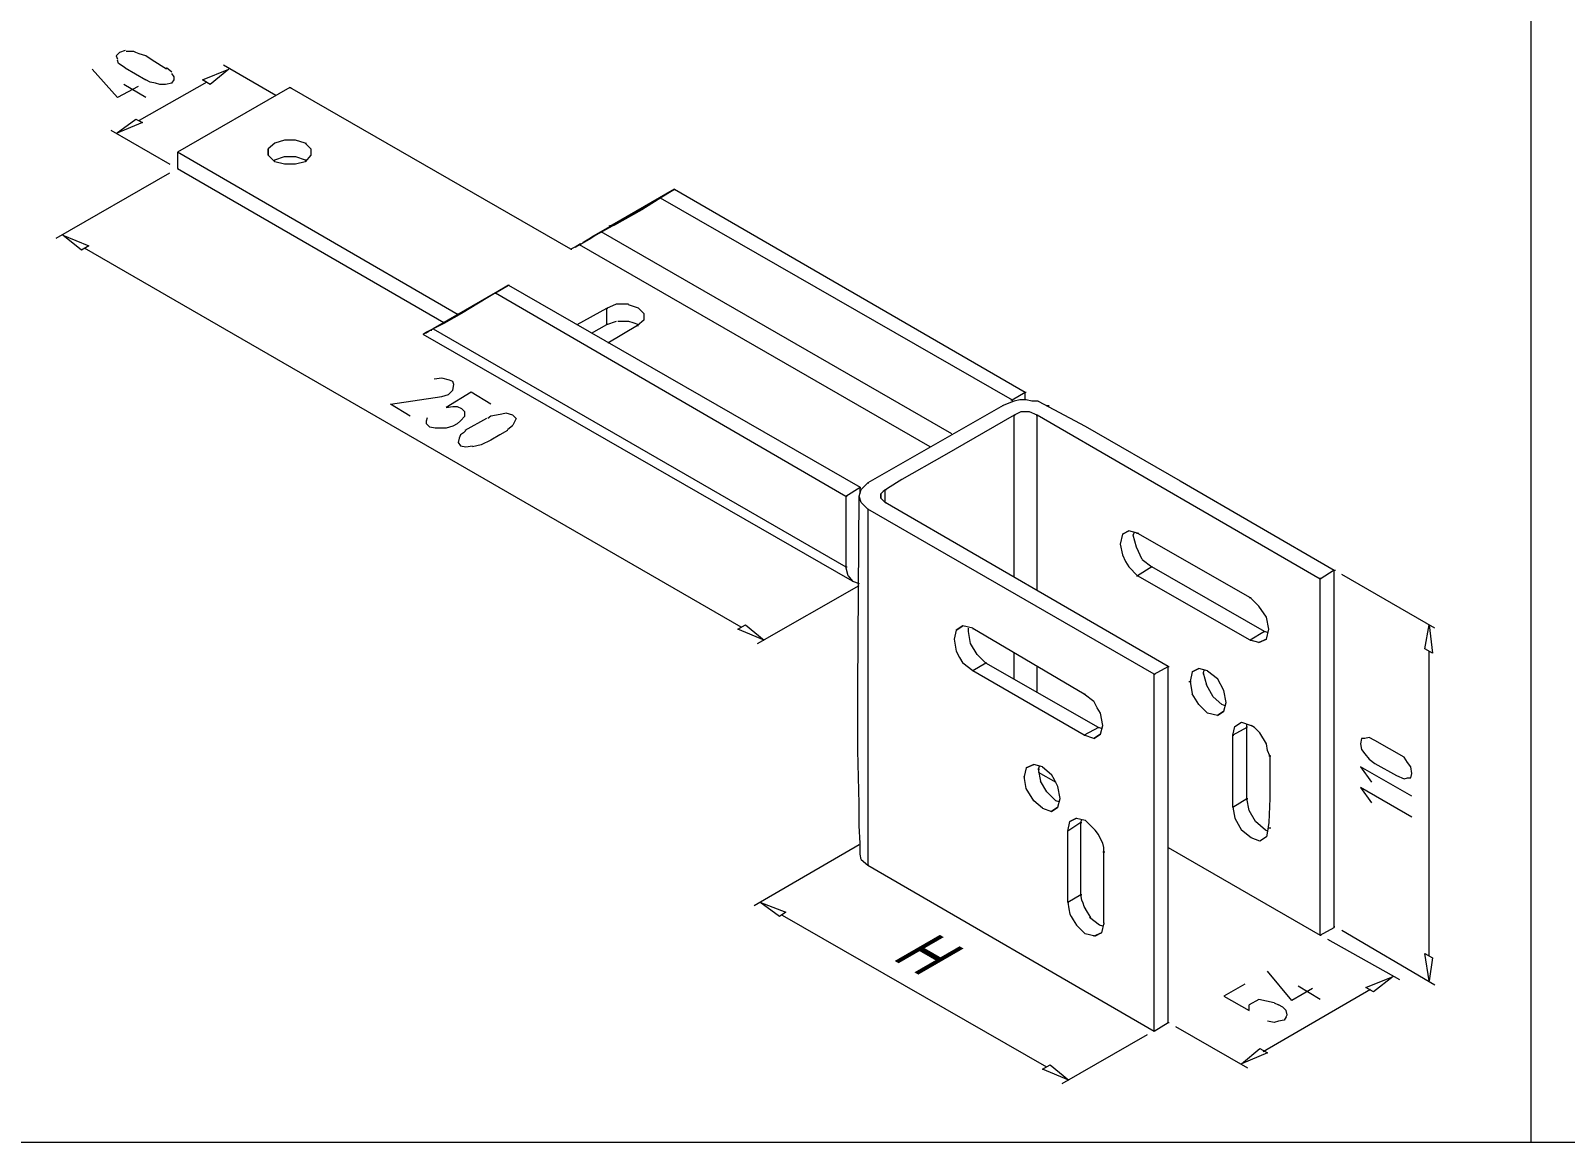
# Model space of a CAD drawing. Extents: x -37 to 4620, y -49 to 348.
# Drawn here: x 2997.7 to 3062.4, y 141.3 to 188.2 of the extents above; entities that cross this region are included whole.
import ezdxf

# ---------------------------------------------------------------- set-up
doc = ezdxf.new("R2010")
doc.units = 0
doc.header["$LTSCALE"] = 5
doc.layers.get('0').update_dxf_attribs({"linetype": 'CONTINUOUS', "lineweight": 30})
for name, color, linetype, lineweight in [('4', 160, 'CONTINUOUS', 18), ('Dimentions', 5, 'CONTINUOUS', 15), ('Рамки', 1, 'CONTINUOUS', 15)]:
    doc.layers.add(name, color=color, linetype=linetype, lineweight=lineweight)
doc.styles.add('15', font='russ.shx', dxfattribs={"width": 0.7, "height": 15})

msp = doc.modelspace()

# ---------------------------------------------------------------- linework, layer by layer
at = {"color": 7, "lineweight": 18}
for p, q in [((3008.601, 185.801, 0.008), (3003.853, 183.081, 0.008)), ((3020.449, 178.978, 0.008), (3008.601, 185.801, 0.008)), ((3008.601, 185.801, 0.008), (3008.647, 185.801, 0.008)), ((3007.956, 183.45, 0.008), (3007.679, 183.219, 0.008)), ((3008.371, 183.588, 0.008), (3007.956, 183.45, 0.008)), ((3008.832, 183.588, 0.008), (3008.371, 183.588, 0.008)), ((3009.246, 183.45, 0.008), (3008.832, 183.588, 0.008)), ((3009.477, 183.219, 0.008), (3009.246, 183.45, 0.008)), ((3009.246, 183.45, 0.008), (3009.293, 183.45, 0.008)), ((3003.853, 183.081, 0.008), (3003.853, 182.39, 0.008)), ((3015.701, 176.212, 0.008), (3003.853, 183.081, 0.008)), ((3003.853, 183.081, 0.008), (3003.853, 183.035, 0.008)), ((3007.679, 182.943, 0.008), (3007.679, 183.219, 0.008)), ((3007.679, 183.219, 0.008), (3007.679, 182.943, 0.008)), ((3007.679, 182.943, 0.008), (3007.956, 182.666, 0.008)), ((3007.91, 182.712, 0.008), (3007.956, 182.758, 0.008)), ((3007.956, 182.758, 0.008), (3008.371, 182.897, 0.008)), ((3008.371, 182.574, 0.008), (3007.956, 182.666, 0.008)), ((3008.371, 182.897, 0.008), (3008.832, 182.897, 0.008)), ((3008.832, 182.897, 0.008), (3009.246, 182.758, 0.008)), ((3009.246, 182.666, 0.008), (3008.832, 182.574, 0.008)), ((3009.477, 182.943, 0.008), (3009.246, 182.666, 0.008)), ((3009.246, 182.758, 0.008), (3009.293, 182.712, 0.008)), ((3009.246, 182.758, 0.008), (3009.293, 182.758, 0.008)), ((3009.477, 183.219, 0.008), (3009.477, 182.943, 0.008)), ((3009.477, 183.219, 0.008), (3009.477, 182.943, 0.008)), ((3003.853, 182.39, 0.008), (3015.101, 175.889, 0.008)), ((3003.853, 182.39, 0.008), (3003.899, 182.39, 0.008)), ((3008.832, 182.574, 0.008), (3008.371, 182.574, 0.008)), ((3024.828, 181.514, 0.008), (3022.201, 179.992, 0.008)), ((3024.828, 181.514, 0.008), (3023.445, 180.638, 0.008)), ((3024.229, 181.145, 0.008), (3024.828, 181.514, 0.008)), ((3024.229, 181.145, 0.008), (3024.828, 181.514, 0.008)), ((3024.828, 181.514, 0.008), (3039.627, 172.939, 0.008)), ((3024.828, 181.514, 0.008), (3024.828, 181.468, 0.008)), ((3024.229, 181.145, 0.008), (3021.325, 179.485, 0.008)), ((3024.229, 181.145, 0.008), (3022.892, 180.361, 0.008)), ((3024.229, 181.145, 0.008), (3039.074, 172.616, 0.008)), ((3024.229, 181.145, 0.008), (3024.275, 181.145, 0.008)), ((3022.892, 180.361, 0.008), (3022.201, 179.946, 0.008)), ((3022.616, 180.177, 0.008), (3022.293, 179.992, 0.008)), ((3023.445, 180.638, 0.008), (3022.616, 180.177, 0.008)), ((3021.509, 179.578, 0.008), (3020.956, 179.255, 0.008)), ((3020.956, 179.255, 0.008), (3021.325, 179.485, 0.008)), ((3021.509, 179.578, 0.008), (3021.233, 179.393, 0.008)), ((3021.509, 179.578, 0.008), (3021.233, 179.393, 0.008)), ((3022.201, 179.946, 0.008), (3021.509, 179.578, 0.008)), ((3036.538, 171.187, 0.008), (3021.74, 179.716, 0.008)), ((3021.74, 179.716, 0.008), (3021.786, 179.716, 0.008)), ((3022.293, 179.992, 0.008), (3022.062, 179.9, 0.008)), ((3022.201, 179.992, 0.008), (3022.062, 179.946, 0.008)), ((3022.201, 179.992, 0.008), (3022.247, 179.992, 0.008)), ((3020.818, 179.163, 0.008), (3020.449, 178.978, 0.008)), ((3020.818, 179.163, 0.008), (3020.449, 178.978, 0.008)), ((3020.449, 178.978, 0.008), (3020.495, 178.978, 0.008)), ((3020.633, 179.07, 0.008), (3020.864, 179.209, 0.008)), ((3020.864, 179.209, 0.008), (3020.633, 179.07, 0.008)), ((3020.91, 179.209, 0.008), (3020.818, 179.163, 0.008)), ((3020.818, 179.163, 0.008), (3020.91, 179.209, 0.008)), ((3020.818, 179.209, 0.008), (3020.818, 179.163, 0.008)), ((3035.616, 170.634, 0.008), (3020.818, 179.163, 0.008)), ((3021.233, 179.393, 0.008), (3020.91, 179.209, 0.008)), ((3021.233, 179.393, 0.008), (3020.91, 179.209, 0.008)), ((3017.821, 177.457, 0.008), (3016.576, 176.719, 0.008)), ((3017.821, 177.457, 0.008), (3016.576, 176.719, 0.008)), ((3017.268, 177.134, 0.008), (3017.821, 177.457, 0.008)), ((3017.268, 177.134, 0.008), (3017.821, 177.457, 0.008)), ((3017.821, 177.457, 0.008), (3032.666, 168.928, 0.008)), ((3017.821, 177.457, 0.008), (3017.867, 177.457, 0.008)), ((3017.268, 177.134, 0.008), (3014.64, 175.613, 0.008)), ((3017.268, 177.134, 0.008), (3015.839, 176.258, 0.008)), ((3017.268, 177.134, 0.008), (3032.066, 168.559, 0.008)), ((3017.268, 177.134, 0.008), (3017.268, 177.088, 0.008)), ((3015.839, 176.258, 0.008), (3015.101, 175.843, 0.008)), ((3015.701, 176.212, 0.008), (3015.286, 175.982, 0.008)), ((3015.286, 175.982, 0.008), (3015.701, 176.212, 0.008)), ((3015.424, 176.074, 0.008), (3015.701, 176.212, 0.008)), ((3015.701, 176.212, 0.008), (3015.424, 176.074, 0.008)), ((3015.701, 176.258, 0.008), (3015.701, 176.212, 0.008)), ((3020.725, 175.797, 0.008), (3021.97, 176.489, 0.008)), ((3021.97, 176.489, 0.008), (3022.385, 176.673, 0.008)), ((3021.97, 175.797, 0.008), (3021.97, 176.489, 0.008)), ((3021.97, 176.489, 0.008), (3022.016, 176.489, 0.008)), ((3022.385, 176.673, 0.008), (3022.892, 176.673, 0.008)), ((3023.307, 176.489, 0.008), (3022.892, 176.627, 0.008)), ((3023.538, 176.258, 0.008), (3023.307, 176.489, 0.008)), ((3023.538, 176.258, 0.008), (3023.538, 175.982, 0.008)), ((3023.538, 176.258, 0.008), (3023.538, 175.982, 0.008)), ((3014.318, 175.428, 0.008), (3014.456, 175.521, 0.008)), ((3014.456, 175.521, 0.008), (3014.318, 175.428, 0.008)), ((3015.101, 175.843, 0.008), (3014.364, 175.475, 0.008)), ((3014.364, 175.475, 0.008), (3014.64, 175.613, 0.008)), ((3014.548, 175.567, 0.008), (3014.594, 175.567, 0.008)), ((3014.64, 175.613, 0.008), (3032.066, 165.563, 0.008)), ((3014.64, 175.613, 0.008), (3014.686, 175.613, 0.008)), ((3015.101, 175.889, 0.008), (3015.147, 175.889, 0.008)), ((3015.332, 176.028, 0.008), (3015.378, 176.028, 0.008)), ((3021.325, 175.428, 0.008), (3021.97, 175.797, 0.008)), ((3021.97, 175.797, 0.008), (3022.385, 175.936, 0.008)), ((3021.97, 175.843, 0.008), (3021.97, 175.797, 0.008)), ((3023.261, 175.751, 0.008), (3022.016, 175.014, 0.008)), ((3022.431, 175.936, 0.008), (3022.662, 175.936, 0.008)), ((3022.662, 175.936, 0.008), (3022.892, 175.936, 0.008)), ((3022.892, 175.936, 0.008), (3023.077, 175.889, 0.008)), ((3023.077, 175.889, 0.008), (3023.307, 175.797, 0.008)), ((3023.538, 175.982, 0.008), (3023.261, 175.751, 0.008)), ((3023.261, 175.797, 0.008), (3023.307, 175.797, 0.008)), ((3023.261, 175.751, 0.008), (3023.307, 175.751, 0.008)), ((3014.364, 175.475, 0.008), (3014.225, 175.382, 0.008)), ((3014.364, 175.475, 0.008), (3014.225, 175.382, 0.008)), ((3032.343, 164.964, 0.008), (3014.225, 175.382, 0.008)), ((3039.074, 172.616, 0.008), (3039.627, 172.939, 0.008)), ((3039.627, 172.616, 0.008), (3039.627, 172.939, 0.008)), ((3039.627, 172.939, 0.008), (3039.673, 172.939, 0.008)), ((3038.705, 172.386, 0.008), (3032.988, 169.113, 0.008)), ((3038.659, 172.386, 0.008), (3038.705, 172.386, 0.008)), ((3038.935, 172.478, 0.008), (3038.705, 172.386, 0.008)), ((3039.166, 172.57, 0.008), (3038.935, 172.478, 0.008)), ((3039.027, 172.616, 0.008), (3039.074, 172.616, 0.008)), ((3039.074, 172.616, 0.008), (3039.074, 172.524, 0.008)), ((3039.396, 172.616, 0.008), (3039.166, 172.57, 0.008)), ((3039.673, 172.616, 0.008), (3039.396, 172.616, 0.008)), ((3039.903, 172.57, 0.008), (3039.673, 172.616, 0.008)), ((3040.18, 172.57, 0.008), (3039.903, 172.57, 0.008)), ((3040.18, 172.57, 0.008), (3042.162, 171.51, 0.008)), ((3040.549, 172.386, 0.008), (3040.641, 172.386, 0.008)), ((3039.166, 171.971, 0.008), (3036.215, 170.265, 0.008)), ((3039.442, 172.109, 0.008), (3039.166, 171.971, 0.008)), ((3039.166, 165.148, 0.008), (3039.166, 171.971, 0.008)), ((3039.166, 171.971, 0.008), (3039.212, 171.971, 0.008)), ((3039.811, 172.109, 0.008), (3039.442, 172.109, 0.008)), ((3040.134, 171.971, 0.008), (3039.811, 172.109, 0.008)), ((3040.088, 171.971, 0.008), (3040.18, 171.971, 0.008)), ((3040.134, 164.595, 0.008), (3040.134, 171.971, 0.008)), ((3052.074, 165.056, 0.008), (3040.134, 171.971, 0.008)), ((3042.162, 171.51, 0.008), (3046.173, 169.205, 0.008)), ((3036.215, 170.265, 0.008), (3034.417, 169.251, 0.008)), ((3032.988, 169.113, 0.008), (3032.712, 168.836, 0.008)), ((3032.988, 169.113, 0.008), (3033.034, 169.113, 0.008)), ((3034.417, 169.251, 0.008), (3033.818, 168.882, 0.008)), ((3046.173, 169.205, 0.008), (3052.673, 165.425, 0.008)), ((3032.066, 168.559, 0.008), (3032.666, 168.928, 0.008)), ((3032.066, 168.559, 0.008), (3032.066, 165.563, 0.008)), ((3032.066, 168.559, 0.008), (3032.112, 168.559, 0.008)), ((3032.573, 160.492, 0.008), (3032.619, 168.559, 0.008)), ((3032.619, 168.559, 0.008), (3032.666, 168.698, 0.008)), ((3032.712, 168.283, 0.008), (3032.619, 168.559, 0.008)), ((3032.666, 168.652, 0.008), (3032.666, 168.928, 0.008)), ((3032.666, 168.928, 0.008), (3032.666, 168.882, 0.008)), ((3032.666, 168.698, 0.008), (3032.712, 168.836, 0.008)), ((3033.634, 168.744, 0.008), (3033.541, 168.652, 0.008)), ((3033.541, 168.467, 0.008), (3033.541, 168.652, 0.008)), ((3033.541, 168.652, 0.008), (3033.541, 168.467, 0.008)), ((3033.541, 168.467, 0.008), (3033.726, 168.283, 0.008)), ((3033.818, 168.882, 0.008), (3033.634, 168.744, 0.008)), ((3033.726, 168.283, 0.008), (3033.726, 168.836, 0.008)), ((3033.726, 168.836, 0.008), (3033.772, 168.836, 0.008)), ((3032.712, 168.283, 0.008), (3032.988, 168.006, 0.008)), ((3045.067, 161.045, 0.008), (3032.988, 168.006, 0.008)), ((3032.988, 168.006, 0.008), (3032.988, 152.977, 0.008)), ((3032.988, 168.006, 0.008), (3033.034, 168.006, 0.008)), ((3045.666, 161.368, 0.008), (3033.726, 168.283, 0.008)), ((3033.726, 168.283, 0.008), (3033.772, 168.283, 0.008)), ((3043.73, 166.946, 0.008), (3043.638, 166.531, 0.008)), ((3043.638, 166.531, 0.008), (3043.73, 166.07, 0.008)), ((3043.73, 166.946, 0.008), (3044.006, 167.084, 0.008)), ((3044.006, 167.084, 0.008), (3043.73, 166.946, 0.008)), ((3044.375, 166.992, 0.008), (3044.006, 167.084, 0.008)), ((3044.191, 166.9, 0.008), (3044.237, 167.038, 0.008)), ((3044.329, 166.393, 0.008), (3044.191, 166.9, 0.008)), ((3044.329, 166.992, 0.008), (3044.421, 166.992, 0.008)), ((3044.375, 166.992, 0.008), (3049.123, 164.272, 0.008)), ((3043.73, 166.07, 0.008), (3043.868, 165.793, 0.008)), ((3044.56, 165.886, 0.008), (3044.329, 166.393, 0.008)), ((3044.56, 165.886, 0.008), (3044.974, 165.563, 0.008)), ((3032.158, 165.194, 0.008), (3032.066, 165.563, 0.008)), ((3032.066, 165.563, 0.008), (3032.112, 165.563, 0.008)), ((3032.158, 165.194, 0.008), (3032.343, 164.964, 0.008)), ((3043.868, 165.793, 0.008), (3044.006, 165.563, 0.008)), ((3044.375, 165.194, 0.008), (3044.006, 165.563, 0.008)), ((3044.329, 165.194, 0.008), (3044.421, 165.194, 0.008)), ((3044.974, 165.563, 0.008), (3044.375, 165.194, 0.008)), ((3049.123, 162.474, 0.008), (3044.375, 165.194, 0.008)), ((3049.723, 162.843, 0.008), (3044.974, 165.563, 0.008)), ((3044.974, 165.563, 0.008), (3045.021, 165.563, 0.008)), ((3052.673, 165.425, 0.008), (3052.074, 165.056, 0.008)), ((3052.673, 150.35, 0.008), (3052.673, 165.425, 0.008)), ((3052.673, 165.425, 0.008), (3052.719, 165.425, 0.008)), ((3032.343, 164.964, 0.008), (3032.619, 164.871, 0.008)), ((3052.074, 165.102, 0.008), (3052.074, 165.056, 0.008)), ((3052.074, 150.027, 0.008), (3052.074, 165.056, 0.008)), ((3049.077, 164.272, 0.008), (3049.17, 164.272, 0.008)), ((3049.123, 164.272, 0.008), (3049.492, 163.903, 0.008)), ((3049.815, 163.442, 0.008), (3049.492, 163.903, 0.008)), ((3049.907, 162.935, 0.008), (3049.815, 163.442, 0.008)), ((3036.722, 162.889, 0.008), (3036.63, 162.52, 0.008)), ((3036.722, 162.889, 0.008), (3036.999, 163.073, 0.008)), ((3036.999, 163.073, 0.008), (3036.722, 162.889, 0.008)), ((3037.414, 162.981, 0.008), (3036.999, 163.073, 0.008)), ((3037.23, 162.843, 0.008), (3037.23, 162.981, 0.008)), ((3037.322, 162.336, 0.008), (3037.23, 162.843, 0.008)), ((3037.414, 162.981, 0.008), (3042.116, 160.215, 0.008)), ((3037.414, 162.981, 0.008), (3037.414, 162.935, 0.008)), ((3049.723, 162.843, 0.008), (3049.123, 162.474, 0.008)), ((3049.677, 162.843, 0.008), (3049.769, 162.843, 0.008)), ((3049.861, 162.797, 0.008), (3049.723, 162.843, 0.008)), ((3049.815, 162.52, 0.008), (3049.907, 162.935, 0.008)), ((3036.63, 162.52, 0.008), (3036.722, 162.013, 0.008)), ((3036.722, 162.013, 0.008), (3036.861, 161.737, 0.008)), ((3037.598, 161.875, 0.008), (3037.322, 162.336, 0.008)), ((3039.166, 160.861, 0.008), (3039.166, 161.921, 0.008)), ((3049.123, 162.474, 0.008), (3049.17, 162.474, 0.008)), ((3049.492, 162.382, 0.008), (3049.123, 162.474, 0.008)), ((3049.815, 162.52, 0.008), (3049.492, 162.382, 0.008)), ((3049.492, 162.382, 0.008), (3049.815, 162.52, 0.008)), ((3049.492, 162.382, 0.008), (3049.815, 162.52, 0.008)), ((3049.492, 162.382, 0.008), (3049.815, 162.52, 0.008)), ((3049.815, 162.52, 0.008), (3049.492, 162.382, 0.008)), ((3049.815, 162.52, 0.008), (3049.492, 162.382, 0.008)), ((3036.861, 161.737, 0.008), (3036.999, 161.506, 0.008)), ((3037.414, 161.183, 0.008), (3036.999, 161.506, 0.008)), ((3037.967, 161.506, 0.008), (3037.414, 161.183, 0.008)), ((3037.598, 161.875, 0.008), (3037.967, 161.506, 0.008)), ((3037.967, 161.552, 0.008), (3037.967, 161.506, 0.008)), ((3042.716, 158.786, 0.008), (3037.967, 161.506, 0.008)), ((3040.134, 160.307, 0.008), (3040.134, 161.368, 0.008)), ((3045.067, 161.045, 0.008), (3045.666, 161.368, 0.008)), ((3045.666, 146.339, 0.008), (3045.666, 161.368, 0.008)), ((3045.666, 161.368, 0.008), (3045.712, 161.368, 0.008)), ((3046.68, 161.137, 0.008), (3046.957, 161.276, 0.008)), ((3046.68, 161.137, 0.008), (3046.957, 161.276, 0.008)), ((3046.957, 161.276, 0.008), (3046.68, 161.137, 0.008)), ((3046.957, 161.276, 0.008), (3046.68, 161.137, 0.008)), ((3047.326, 161.183, 0.008), (3046.957, 161.276, 0.008)), ((3042.116, 158.463, 0.008), (3037.414, 161.183, 0.008)), ((3037.414, 161.183, 0.008), (3037.46, 161.183, 0.008)), ((3045.067, 145.97, 0.008), (3045.067, 161.045, 0.008)), ((3045.067, 161.045, 0.008), (3045.113, 161.045, 0.008)), ((3046.542, 160.722, 0.008), (3046.634, 160.722, 0.008)), ((3046.68, 161.137, 0.008), (3046.588, 160.722, 0.008)), ((3046.588, 160.722, 0.008), (3046.68, 160.215, 0.008)), ((3047.187, 161.229, 0.008), (3047.141, 161.091, 0.008)), ((3047.141, 161.091, 0.008), (3047.279, 160.584, 0.008)), ((3047.141, 161.091, 0.008), (3047.141, 161.045, 0.008)), ((3047.326, 161.183, 0.008), (3047.74, 160.861, 0.008)), ((3048.017, 160.354, 0.008), (3047.74, 160.861, 0.008)), ((3032.573, 157.818, 0.008), (3032.573, 160.492, 0.008)), ((3042.116, 160.215, 0.008), (3042.531, 159.893, 0.008)), ((3042.116, 160.215, 0.008), (3042.162, 160.215, 0.008)), ((3046.957, 159.754, 0.008), (3046.68, 160.215, 0.008)), ((3047.556, 160.077, 0.008), (3047.279, 160.584, 0.008)), ((3047.925, 159.754, 0.008), (3047.556, 160.077, 0.008)), ((3048.109, 159.846, 0.008), (3048.017, 160.354, 0.008)), ((3042.669, 159.616, 0.008), (3042.531, 159.893, 0.008)), ((3042.808, 159.385, 0.008), (3042.669, 159.616, 0.008)), ((3042.9, 158.878, 0.008), (3042.808, 159.385, 0.008)), ((3046.957, 159.754, 0.008), (3047.326, 159.385, 0.008)), ((3047.74, 159.293, 0.008), (3047.326, 159.385, 0.008)), ((3048.017, 159.478, 0.008), (3047.74, 159.293, 0.008)), ((3048.017, 159.478, 0.008), (3047.74, 159.293, 0.008)), ((3048.017, 159.478, 0.008), (3047.74, 159.293, 0.008)), ((3047.74, 159.293, 0.008), (3048.017, 159.478, 0.008)), ((3047.74, 159.293, 0.008), (3048.017, 159.478, 0.008)), ((3048.017, 159.478, 0.008), (3047.74, 159.293, 0.008)), ((3048.063, 159.708, 0.008), (3047.925, 159.754, 0.008)), ((3048.017, 159.478, 0.008), (3048.109, 159.846, 0.008)), ((3042.716, 158.786, 0.008), (3042.116, 158.463, 0.008)), ((3042.716, 158.786, 0.008), (3042.762, 158.786, 0.008)), ((3042.854, 158.74, 0.008), (3042.716, 158.786, 0.008)), ((3042.808, 158.51, 0.008), (3042.9, 158.878, 0.008)), ((3048.386, 158.463, 0.008), (3048.478, 158.832, 0.008)), ((3048.985, 158.786, 0.008), (3048.386, 158.463, 0.008)), ((3048.478, 158.832, 0.008), (3048.755, 159.017, 0.008)), ((3048.478, 158.832, 0.008), (3048.755, 159.017, 0.008)), ((3048.755, 159.017, 0.008), (3049.17, 158.878, 0.008)), ((3048.985, 158.786, 0.008), (3048.985, 158.924, 0.008)), ((3048.985, 158.832, 0.008), (3048.985, 158.786, 0.008)), ((3048.985, 155.79, 0.008), (3048.985, 158.786, 0.008)), ((3049.308, 158.786, 0.008), (3049.17, 158.878, 0.008)), ((3049.538, 158.556, 0.008), (3049.308, 158.786, 0.008)), ((3042.531, 158.325, 0.008), (3042.116, 158.463, 0.008)), ((3042.116, 158.463, 0.008), (3042.162, 158.463, 0.008)), ((3042.531, 158.325, 0.008), (3042.808, 158.51, 0.008)), ((3042.531, 158.325, 0.008), (3042.808, 158.51, 0.008)), ((3042.808, 158.51, 0.008), (3042.531, 158.325, 0.008)), ((3042.808, 158.51, 0.008), (3042.531, 158.325, 0.008)), ((3042.808, 158.51, 0.008), (3042.531, 158.325, 0.008)), ((3042.808, 158.51, 0.008), (3042.531, 158.325, 0.008)), ((3048.386, 155.421, 0.008), (3048.386, 158.463, 0.008)), ((3048.386, 158.463, 0.008), (3048.432, 158.463, 0.008)), ((3049.815, 158.095, 0.008), (3049.538, 158.556, 0.008)), ((3049.861, 157.818, 0.008), (3049.815, 158.095, 0.008)), ((3032.619, 155.559, 0.008), (3032.573, 157.818, 0.008)), ((3049.953, 157.588, 0.008), (3049.861, 157.818, 0.008)), ((3049.907, 157.588, 0.008), (3049.999, 157.588, 0.008)), ((3049.953, 157.588, 0.008), (3049.953, 155.79, 0.008)), ((3039.673, 157.08, 0.008), (3039.581, 156.712, 0.008)), ((3039.673, 157.08, 0.008), (3039.996, 157.219, 0.008)), ((3039.996, 157.219, 0.008), (3039.673, 157.08, 0.008)), ((3040.364, 157.127, 0.008), (3039.996, 157.219, 0.008)), ((3040.226, 157.173, 0.008), (3040.18, 157.034, 0.008)), ((3040.18, 157.034, 0.008), (3040.272, 156.527, 0.008)), ((3040.18, 157.034, 0.008), (3040.226, 157.034, 0.008)), ((3040.18, 156.896, 0.008), (3040.918, 156.481, 0.008)), ((3040.364, 157.127, 0.008), (3040.733, 156.804, 0.008)), ((3040.871, 156.573, 0.008), (3040.733, 156.804, 0.008)), ((3039.581, 156.712, 0.008), (3039.581, 156.666, 0.008)), ((3039.673, 156.205, 0.008), (3039.581, 156.712, 0.008)), ((3039.996, 155.697, 0.008), (3039.673, 156.205, 0.008)), ((3040.549, 156.066, 0.008), (3040.272, 156.527, 0.008)), ((3041.01, 156.297, 0.008), (3040.871, 156.573, 0.008)), ((3041.102, 155.79, 0.008), (3041.01, 156.297, 0.008)), ((3032.619, 154.637, 0.008), (3032.619, 155.559, 0.008)), ((3040.364, 155.375, 0.008), (3039.996, 155.697, 0.008)), ((3040.918, 155.697, 0.008), (3040.549, 156.066, 0.008)), ((3041.056, 155.651, 0.008), (3040.918, 155.697, 0.008)), ((3041.01, 155.421, 0.008), (3041.102, 155.79, 0.008)), ((3048.386, 155.421, 0.008), (3048.985, 155.79, 0.008)), ((3048.386, 155.467, 0.008), (3048.386, 155.421, 0.008)), ((3049.077, 155.282, 0.008), (3048.985, 155.79, 0.008)), ((3048.985, 155.79, 0.008), (3049.031, 155.79, 0.008)), ((3049.953, 155.79, 0.008), (3049.907, 154.775, 0.008)), ((3040.364, 155.375, 0.008), (3040.733, 155.236, 0.008)), ((3041.01, 155.421, 0.008), (3040.733, 155.236, 0.008)), ((3041.01, 155.421, 0.008), (3040.733, 155.236, 0.008)), ((3041.01, 155.421, 0.008), (3040.733, 155.236, 0.008)), ((3040.733, 155.236, 0.008), (3041.01, 155.421, 0.008)), ((3040.733, 155.236, 0.008), (3041.01, 155.421, 0.008)), ((3040.733, 155.236, 0.008), (3041.01, 155.421, 0.008)), ((3041.425, 154.407, 0.008), (3041.517, 154.821, 0.008)), ((3041.793, 154.96, 0.008), (3041.517, 154.821, 0.008)), ((3041.793, 154.96, 0.008), (3041.517, 154.821, 0.008)), ((3041.517, 154.821, 0.008), (3041.793, 154.96, 0.008)), ((3041.517, 154.821, 0.008), (3041.793, 154.96, 0.008)), ((3041.793, 154.96, 0.008), (3042.162, 154.868, 0.008)), ((3041.978, 154.775, 0.008), (3042.024, 154.914, 0.008)), ((3042.301, 154.729, 0.008), (3042.162, 154.868, 0.008)), ((3048.386, 155.421, 0.008), (3048.478, 154.96, 0.008)), ((3048.478, 154.96, 0.008), (3048.755, 154.453, 0.008)), ((3049.354, 154.821, 0.008), (3049.077, 155.282, 0.008)), ((3049.769, 154.453, 0.008), (3049.354, 154.821, 0.008)), ((3032.666, 153.899, 0.008), (3032.619, 154.637, 0.008)), ((3041.978, 154.775, 0.008), (3041.425, 154.407, 0.008)), ((3041.425, 154.453, 0.008), (3041.425, 154.407, 0.008)), ((3041.425, 151.41, 0.008), (3041.425, 154.407, 0.008)), ((3041.978, 151.733, 0.008), (3041.978, 154.775, 0.008)), ((3041.978, 154.775, 0.008), (3042.024, 154.775, 0.008)), ((3042.439, 154.591, 0.008), (3042.301, 154.729, 0.008)), ((3042.577, 154.453, 0.008), (3042.439, 154.591, 0.008)), ((3042.716, 154.268, 0.008), (3042.577, 154.453, 0.008)), ((3042.808, 154.084, 0.008), (3042.716, 154.268, 0.008)), ((3049.17, 154.13, 0.008), (3048.755, 154.453, 0.008)), ((3049.815, 154.176, 0.008), (3049.538, 153.992, 0.008)), ((3049.815, 154.176, 0.008), (3049.538, 153.992, 0.008)), ((3049.861, 154.407, 0.008), (3049.769, 154.453, 0.008)), ((3049.861, 154.407, 0.008), (3049.815, 154.176, 0.008)), ((3049.907, 154.775, 0.008), (3049.861, 154.407, 0.008)), ((3049.907, 154.545, 0.008), (3049.999, 154.545, 0.008)), ((3032.666, 153.438, 0.008), (3032.666, 153.899, 0.008)), ((3042.9, 153.899, 0.008), (3042.808, 154.084, 0.008)), ((3042.946, 153.715, 0.008), (3042.9, 153.899, 0.008)), ((3042.9, 153.531, 0.008), (3042.992, 153.531, 0.008)), ((3042.946, 153.531, 0.008), (3042.946, 153.715, 0.008)), ((3042.946, 150.534, 0.008), (3042.946, 153.531, 0.008)), ((3045.666, 153.715, 0.008), (3052.074, 150.027, 0.008)), ((3049.538, 153.992, 0.008), (3049.17, 154.13, 0.008)), ((3032.712, 153.208, 0.008), (3032.666, 153.438, 0.008)), ((3032.712, 153.208, 0.008), (3032.988, 152.977, 0.008)), ((3032.988, 152.977, 0.008), (3045.067, 145.97, 0.008)), ((3032.988, 152.977, 0.008), (3033.034, 152.977, 0.008)), ((3041.425, 151.41, 0.008), (3041.978, 151.733, 0.008)), ((3042.024, 151.502, 0.008), (3041.978, 151.733, 0.008)), ((3041.978, 151.733, 0.008), (3042.024, 151.733, 0.008)), ((3041.425, 151.41, 0.008), (3041.471, 151.133, 0.008)), ((3041.425, 151.41, 0.008), (3041.471, 151.41, 0.008)), ((3041.471, 151.133, 0.008), (3041.517, 150.903, 0.008)), ((3041.517, 150.903, 0.008), (3041.563, 150.811, 0.008)), ((3042.07, 151.364, 0.008), (3042.024, 151.502, 0.008)), ((3042.116, 151.226, 0.008), (3042.07, 151.364, 0.008)), ((3042.254, 150.995, 0.008), (3042.116, 151.226, 0.008)), ((3042.393, 150.765, 0.008), (3042.254, 150.995, 0.008)), ((3041.563, 150.811, 0.008), (3041.655, 150.672, 0.008)), ((3041.655, 150.672, 0.008), (3041.793, 150.442, 0.008)), ((3042.162, 150.073, 0.008), (3041.793, 150.442, 0.008)), ((3042.762, 150.442, 0.008), (3042.347, 150.765, 0.008)), ((3042.9, 150.396, 0.008), (3042.762, 150.442, 0.008)), ((3042.946, 150.534, 0.008), (3042.854, 150.119, 0.008)), ((3042.946, 150.534, 0.008), (3042.946, 150.488, 0.008)), ((3052.074, 150.027, 0.008), (3052.673, 150.35, 0.008)), ((3052.673, 150.396, 0.008), (3052.673, 150.35, 0.008)), ((3042.577, 149.981, 0.008), (3042.162, 150.073, 0.008)), ((3042.531, 149.981, 0.008), (3042.854, 150.119, 0.008)), ((3042.854, 150.119, 0.008), (3042.531, 149.981, 0.008)), ((3042.854, 150.119, 0.008), (3042.531, 149.981, 0.008)), ((3042.854, 150.119, 0.008), (3042.531, 149.981, 0.008)), ((3042.531, 149.981, 0.008), (3042.854, 150.119, 0.008)), ((3042.854, 150.119, 0.008), (3042.577, 149.981, 0.008)), ((3052.074, 150.027, 0.008), (3052.12, 150.027, 0.008)), ((3045.067, 145.97, 0.008), (3045.666, 146.339, 0.008)), ((3045.067, 146.016, 0.008), (3045.067, 145.97, 0.008)), ((3045.666, 146.339, 0.008), (3045.712, 146.339, 0.008))]:
    msp.add_line(p, q, dxfattribs=at)
at = {"layer": 'Dimentions', "ltscale": 50}
for p, q in [((3001.409, 187.276, 0.008), (3001.271, 187.138, 0.008)), ((3001.64, 187.369, 0.008), (3001.409, 187.276, 0.008)), ((3002.009, 187.322, 0.008), (3001.686, 187.322, 0.008)), ((3002.101, 187.276, 0.008), (3002.009, 187.322, 0.008)), ((3002.239, 187.23, 0.008), (3002.101, 187.276, 0.008)), ((3002.516, 187.138, 0.008), (3002.239, 187.23, 0.008)), ((3001.317, 185.386, 0.008), (3000.257, 186.585, 0.008)), ((3001.271, 187.138, 0.008), (3001.317, 187, 0.008)), ((3001.363, 186.815, 0.008), (3001.317, 186.954, 0.008)), ((3001.64, 186.631, 0.008), (3001.363, 186.815, 0.008)), ((3001.64, 186.631, 0.008), (3002.516, 186.124, 0.008)), ((3002.792, 186.954, 0.008), (3002.516, 187.138, 0.008)), ((3003.392, 186.585, 0.008), (3002.792, 186.954, 0.008)), ((3003.622, 186.447, 0.008), (3003.392, 186.631, 0.008)), ((3004.913, 186.124, 0.008), (3006.019, 186.585, 0.008)), ((3006.019, 186.585, 0.008), (3005.236, 185.939, 0.008)), ((3005.789, 186.769, 0.008), (3008.002, 185.478, 0.008)), ((3002.516, 185.386, 0.008), (3001.594, 185.939, 0.008)), ((3005.097, 186.032, 0.008), (3002.239, 184.418, 0.008)), ((3002.7, 186.032, 0.008), (3002.516, 186.124, 0.008)), ((3002.931, 185.986, 0.008), (3002.7, 186.032, 0.008)), ((3003.115, 185.939, 0.008), (3002.931, 185.986, 0.008)), ((3003.346, 185.939, 0.008), (3003.115, 185.939, 0.008)), ((3003.622, 185.986, 0.008), (3003.346, 185.939, 0.008)), ((3003.714, 186.262, 0.008), (3003.622, 186.4, 0.008)), ((3003.622, 185.986, 0.008), (3003.714, 186.124, 0.008)), ((3003.714, 186.124, 0.008), (3003.714, 186.262, 0.008)), ((3005.236, 185.939, 0.008), (3004.913, 186.124, 0.008)), ((3002.193, 185.847, 0.008), (3001.317, 185.386, 0.008)), ((3001.041, 184.003, 0.008), (3003.53, 182.574, 0.008)), ((3001.271, 183.865, 0.008), (3002.101, 184.464, 0.008)), ((3002.377, 184.326, 0.008), (3001.271, 183.865, 0.008)), ((3002.101, 184.464, 0.008), (3002.377, 184.326, 0.008)), ((2998.735, 179.439, 0.008), (3003.53, 182.205, 0.008)), ((2999.012, 179.578, 0.008), (3000.119, 179.117, 0.008)), ((2999.796, 178.932, 0.008), (2999.012, 179.578, 0.008)), ((3000.119, 179.117, 0.008), (2999.796, 178.932, 0.008)), ((3027.641, 163.027, 0.008), (2999.934, 179.024, 0.008)), ((3015.009, 173.538, 0.008), (3014.686, 173.492, 0.008)), ((3015.332, 173.446, 0.008), (3015.009, 173.538, 0.008)), ((3016.254, 172.939, 0.008), (3015.193, 172.294, 0.008)), ((3015.286, 172.847, 0.008), (3015.47, 173.031, 0.008)), ((3015.47, 173.4, 0.008), (3015.332, 173.446, 0.008)), ((3015.516, 173.262, 0.008), (3015.47, 173.4, 0.008)), ((3015.47, 173.031, 0.008), (3015.516, 173.262, 0.008)), ((3017.084, 172.432, 0.008), (3016.254, 172.939, 0.008)), ((3012.842, 172.432, 0.008), (3015.009, 172.755, 0.008)), ((3013.672, 171.925, 0.008), (3012.842, 172.432, 0.008)), ((3015.009, 172.755, 0.008), (3015.286, 172.847, 0.008)), ((3015.193, 172.294, 0.008), (3015.47, 172.34, 0.008)), ((3015.47, 172.34, 0.008), (3015.654, 172.34, 0.008)), ((3015.654, 172.34, 0.008), (3015.839, 172.248, 0.008)), ((3014.364, 171.74, 0.008), (3014.41, 171.879, 0.008)), ((3014.364, 171.602, 0.008), (3014.364, 171.74, 0.008)), ((3015.793, 171.74, 0.008), (3015.654, 171.602, 0.008)), ((3015.977, 171.925, 0.008), (3015.793, 171.74, 0.008)), ((3015.977, 172.109, 0.008), (3015.839, 172.248, 0.008)), ((3015.977, 171.925, 0.008), (3015.977, 172.109, 0.008)), ((3016.899, 171.833, 0.008), (3015.977, 171.326, 0.008)), ((3017.084, 171.925, 0.008), (3016.945, 171.833, 0.008)), ((3017.314, 171.971, 0.008), (3017.084, 171.925, 0.008)), ((3017.545, 172.017, 0.008), (3017.314, 171.971, 0.008)), ((3017.729, 172.063, 0.008), (3017.545, 172.017, 0.008)), ((3018.006, 171.971, 0.008), (3017.729, 172.063, 0.008)), ((3018.144, 171.833, 0.008), (3018.006, 171.971, 0.008)), ((3018.144, 171.833, 0.008), (3018.006, 171.556, 0.008)), ((3014.502, 171.464, 0.008), (3014.364, 171.602, 0.008)), ((3014.732, 171.418, 0.008), (3014.502, 171.464, 0.008)), ((3015.193, 171.418, 0.008), (3014.732, 171.418, 0.008)), ((3015.47, 171.51, 0.008), (3015.193, 171.418, 0.008)), ((3015.654, 171.602, 0.008), (3015.47, 171.51, 0.008)), ((3015.747, 171.003, 0.008), (3015.701, 170.818, 0.008)), ((3015.793, 171.141, 0.008), (3015.747, 171.003, 0.008)), ((3015.931, 171.233, 0.008), (3015.793, 171.141, 0.008)), ((3016.023, 171.326, 0.008), (3015.931, 171.233, 0.008)), ((3017.452, 171.141, 0.008), (3017.084, 170.911, 0.008)), ((3017.775, 171.326, 0.008), (3017.452, 171.141, 0.008)), ((3017.775, 171.372, 0.008), (3018.006, 171.556, 0.008)), ((3015.701, 170.818, 0.008), (3015.793, 170.68, 0.008)), ((3015.793, 170.68, 0.008), (3016.023, 170.634, 0.008)), ((3016.023, 170.634, 0.008), (3016.3, 170.68, 0.008)), ((3016.484, 170.68, 0.008), (3016.3, 170.634, 0.008)), ((3016.669, 170.726, 0.008), (3016.484, 170.68, 0.008)), ((3017.084, 170.911, 0.008), (3016.669, 170.726, 0.008)), ((3056.914, 162.981, 0.008), (3052.996, 165.24, 0.008)), ((3028.332, 162.336, 0.008), (3032.619, 164.779, 0.008)), ((3027.502, 162.935, 0.008), (3027.825, 163.12, 0.008)), ((3028.609, 162.474, 0.008), (3027.502, 162.935, 0.008)), ((3027.825, 163.12, 0.008), (3028.609, 162.474, 0.008)), ((3056.5, 162.105, 0.008), (3056.684, 163.12, 0.008)), ((3056.684, 163.12, 0.008), (3056.822, 161.921, 0.008)), ((3056.822, 161.921, 0.008), (3056.5, 162.105, 0.008)), ((3056.684, 149.151, 0.008), (3056.684, 162.013, 0.008)), ((3053.826, 158.325, 0.008), (3053.78, 158.095, 0.008)), ((3053.78, 158.095, 0.008), (3053.826, 157.864, 0.008)), ((3053.964, 158.325, 0.008), (3053.826, 158.325, 0.008)), ((3054.148, 158.371, 0.008), (3053.964, 158.325, 0.008)), ((3054.379, 158.233, 0.008), (3054.148, 158.371, 0.008)), ((3055.624, 157.541, 0.008), (3054.379, 158.233, 0.008)), ((3053.826, 157.864, 0.008), (3053.964, 157.68, 0.008)), ((3053.964, 157.68, 0.008), (3054.148, 157.449, 0.008)), ((3054.148, 157.449, 0.008), (3054.379, 157.265, 0.008)), ((3055.762, 157.311, 0.008), (3055.624, 157.541, 0.008)), ((3055.946, 155.882, 0.008), (3053.78, 157.127, 0.008)), ((3053.78, 157.127, 0.008), (3054.241, 156.481, 0.008)), ((3054.379, 157.265, 0.008), (3055.301, 156.758, 0.008)), ((3055.301, 156.758, 0.008), (3055.624, 156.619, 0.008)), ((3055.9, 157.127, 0.008), (3055.762, 157.311, 0.008)), ((3055.946, 156.85, 0.008), (3055.9, 157.127, 0.008)), ((3055.9, 156.666, 0.008), (3055.946, 156.85, 0.008)), ((3055.946, 155.006, 0.008), (3053.78, 156.251, 0.008)), ((3053.78, 156.251, 0.008), (3054.241, 155.605, 0.008)), ((3055.624, 156.619, 0.008), (3055.762, 156.666, 0.008)), ((3055.762, 156.666, 0.008), (3055.9, 156.666, 0.008)), ((3028.194, 151.272, 0.008), (3032.619, 153.853, 0.008)), ((3028.424, 151.41, 0.008), (3029.531, 150.995, 0.008)), ((3029.254, 150.811, 0.008), (3028.424, 151.41, 0.008)), ((3029.531, 150.995, 0.008), (3029.254, 150.811, 0.008)), ((3040.549, 144.449, 0.008), (3029.392, 150.857, 0.008)), ((3055.439, 148.137, 0.008), (3052.397, 149.843, 0.008)), ((3056.914, 147.906, 0.008), (3052.996, 150.211, 0.008)), ((3056.5, 149.243, 0.008), (3056.822, 149.059, 0.008)), ((3056.684, 148.091, 0.008), (3056.5, 149.243, 0.008)), ((3056.822, 149.059, 0.008), (3056.684, 148.091, 0.008)), ((3050.875, 147.261, 0.008), (3049.861, 148.506, 0.008)), ((3048.893, 147.952, 0.008), (3048.017, 147.445, 0.008)), ((3054.195, 147.722, 0.008), (3049.677, 145.094, 0.008)), ((3051.751, 147.768, 0.008), (3050.875, 147.261, 0.008)), ((3052.074, 147.307, 0.008), (3051.152, 147.86, 0.008)), ((3054.01, 147.814, 0.008), (3055.163, 148.275, 0.008)), ((3054.333, 147.63, 0.008), (3054.01, 147.814, 0.008)), ((3055.163, 148.275, 0.008), (3054.333, 147.63, 0.008)), ((3048.017, 147.445, 0.008), (3049.077, 146.846, 0.008)), ((3049.492, 147.307, 0.008), (3049.077, 147.077, 0.008)), ((3049.077, 146.984, 0.008), (3049.077, 147.077, 0.008)), ((3050.138, 147.169, 0.008), (3049.492, 147.307, 0.008)), ((3050.138, 147.169, 0.008), (3050.322, 147.077, 0.008)), ((3050.507, 146.984, 0.008), (3050.322, 147.077, 0.008)), ((3049.077, 146.846, 0.008), (3049.077, 146.984, 0.008)), ((3050.138, 146.339, 0.008), (3049.861, 146.385, 0.008)), ((3050.322, 146.385, 0.008), (3050.138, 146.339, 0.008)), ((3050.553, 146.431, 0.008), (3050.322, 146.385, 0.008)), ((3050.645, 146.846, 0.008), (3050.507, 146.984, 0.008)), ((3050.645, 146.569, 0.008), (3050.553, 146.431, 0.008)), ((3050.691, 146.662, 0.008), (3050.645, 146.846, 0.008)), ((3050.645, 146.569, 0.008), (3050.691, 146.662, 0.008)), ((3041.194, 143.757, 0.008), (3044.79, 145.832, 0.008)), ((3049.031, 144.403, 0.008), (3045.989, 146.155, 0.008)), ((3048.755, 144.587, 0.008), (3049.538, 145.233, 0.008)), ((3049.538, 145.233, 0.008), (3049.861, 145.048, 0.008)), ((3040.364, 144.357, 0.008), (3040.687, 144.541, 0.008)), ((3040.687, 144.541, 0.008), (3041.471, 143.896, 0.008)), ((3049.861, 145.048, 0.008), (3048.755, 144.587, 0.008)), ((3041.471, 143.896, 0.008), (3040.364, 144.357, 0.008))]:
    msp.add_line(p, q, dxfattribs=at)
at = {"layer": 'Рамки', "linetype": 'Continuous'}
for p, q in [((3060.972, 280.851, 0.008), (3060.972, 141.275, 0.008)), ((2960, 141.275), (3125, 141.276, 0.008))]:
    msp.add_line(p, q, dxfattribs=at)

# ---------------------------------------------------------------- texts
at = {"layer": '4', "extrusion": (-8.3e-15, 0.816497, 0.57735), "insert": (3035.573, 149.194, -9.283), "char_height": 2.7, "attachment_point": 5, "text_direction": (0.707107, -0.408248, 0.57735), "style": '15'}
msp.add_mtext('\\A1;Н', dxfattribs=at)

doc.saveas('drawing.dxf')
